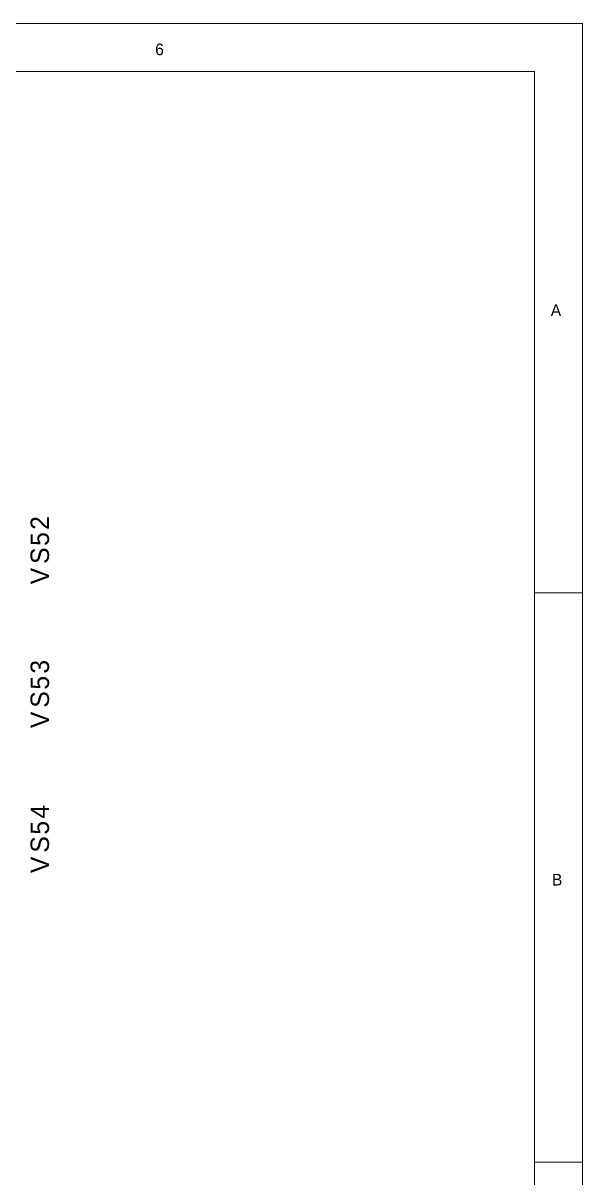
# Model space of a CAD drawing. Header units: millimetres. Extents: x 0 to 20.9, y 0 to 9.5.
# Drawn here: x 18.534 to 20.868, y 4.685 to 9.502 of the extents above; entities that cross this region are included whole.
import ezdxf

# ---------------------------------------------------------------- set-up
doc = ezdxf.new("R2010")
doc.units = ezdxf.units.MM
doc.header["$MEASUREMENT"] = 0
doc.layers.add('Sheet', color=255, linetype='Continuous')

msp = doc.modelspace()

# ---------------------------------------------------------------- linework, layer by layer
at = {"layer": 'Sheet', "const_width": 0.0039}
for points in [[(0.0008, 9.5), (0.0008, 0), (20.8661, 0), (20.8661, 9.5), (0.0008, 9.5), (0.0008, 9.5)], [(0.0008, 9.5), (20.8661, 9.5), (20.8661, 0), (0.0008, 0), (0.0008, 9.5)], [(0.2005, 9.2995), (0.2005, 0.1997), (20.6665, 0.1997), (20.6665, 9.2995), (0.2005, 9.2995), (0.2005, 9.2995)], [(0.2005, 9.2995), (20.6665, 9.2995), (20.6665, 0.1997), (0.2005, 0.1997), (0.2005, 9.2995)]]:
    msp.add_lwpolyline(points, close=True, dxfattribs=at)
for points in [[(20.8661, 9.5), (20.6665, 9.5)], [(20.8661, 9.5), (20.8661, 9.2995)], [(20.8661, 7.125), (20.6665, 7.125)], [(20.8661, 4.75), (20.6665, 4.75)]]:
    msp.add_lwpolyline(points, dxfattribs=at)

# ---------------------------------------------------------------- texts
at = {"layer": 'Sheet'}
for s, p in [('6', (19.0851, 9.368)), ('A', (20.7342, 8.2803)), ('B', (20.7392, 5.9045))]:
    msp.add_text(s, height=0.0485, dxfattribs=at).set_placement(p)
for s, p in [('2', (18.6424, 7.3881)), ('5', (18.6424, 7.3213)), ('S', (18.6424, 7.2461)), ('V', (18.6424, 7.1609)), ('3', (18.6424, 6.7883)), ('5', (18.6424, 6.7215)), ('S', (18.6424, 6.6463)), ('V', (18.6424, 6.5611)), ('4', (18.6424, 6.1835)), ('5', (18.6424, 6.1167)), ('S', (18.6424, 6.0415)), ('V', (18.6424, 5.9563))]:
    msp.add_text(s, height=0.0769, rotation=90, dxfattribs=at).set_placement(p)

doc.saveas('drawing.dxf')
